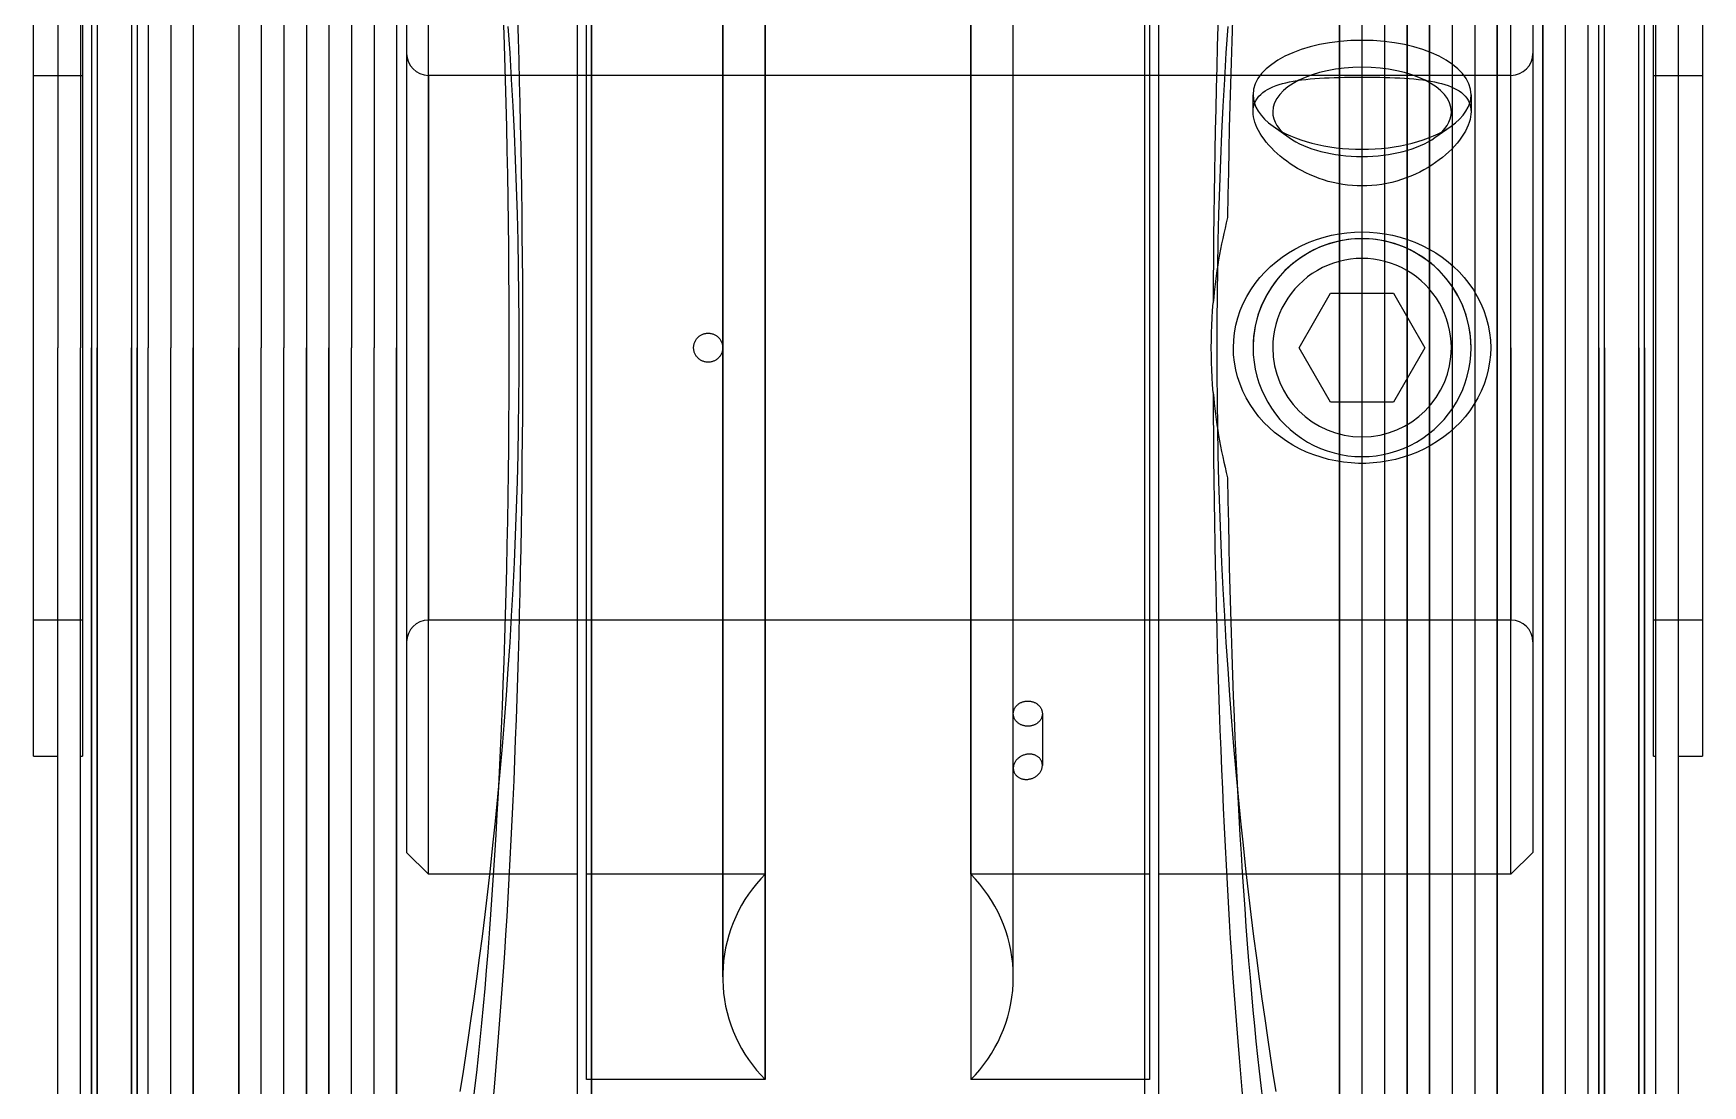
# Model space of a CAD drawing. Header units: millimetres. Extents: x -29 to 3384, y -388 to 1226.
# Drawn here: x 780.37 to 826.32, y -97.02 to -68.04 of the extents above; entities that cross this region are included whole.
import ezdxf

# ---------------------------------------------------------------- set-up
doc = ezdxf.new("R2010")
doc.units = ezdxf.units.MM
doc.layers.add('Kontury', color=7, linetype='Continuous', lineweight=35)
doc.layers.add('MAIN-1', color=7, linetype='Continuous')
doc.layers.add('MAIN-2', color=7, linetype='Continuous')

msp = doc.modelspace()

# ---------------------------------------------------------------- linework, layer by layer
at = {"layer": 'Kontury'}
msp.add_line((806.17686, -69.19394), (806.17686, -69.19394), dxfattribs=at)
at = {"layer": 'MAIN-1'}
for p, q in [((784.77443, -49.69394), (784.77443, -76.69394)), ((786.02493, -49.69394), (786.02493, -76.69394)), ((790.37193, -49.69394), (790.37193, -76.69394)), ((816.32493, -49.69394), (816.32493, -76.69394)), ((820.67193, -49.69394), (820.67193, -76.69394)), ((821.92243, -49.69394), (821.92243, -76.69394)), ((783.53243, -50.93594), (783.53243, -76.69394)), ((787.26693, -50.93594), (787.26693, -76.69394)), ((789.12993, -50.93594), (789.12993, -76.69394)), ((817.56693, -50.93594), (817.56693, -76.69394)), ((819.42993, -50.93594), (819.42993, -76.69394)), ((823.16443, -50.93594), (823.16443, -76.69394)), ((787.88793, -52.39394), (787.88793, -76.69394)), ((788.50893, -52.39394), (788.50893, -76.69394)), ((818.18793, -52.39394), (818.18793, -76.69394)), ((818.80893, -52.39394), (818.80893, -76.69394)), ((783.07216, -53.61478), (783.07216, -76.69394)), ((823.62471, -76.69394), (823.62471, -53.61478)), ((781.96898, -53.89426), (781.96898, -76.69394)), ((824.72789, -76.69394), (824.72789, -53.89426)), ((781.04843, -55.09394), (781.04843, -76.69394)), ((825.64843, -55.09394), (825.64843, -76.69394)), ((780.37343, -87.94394), (780.37343, -65.44394)), ((826.32343, -65.44394), (826.32343, -87.94394)), ((812.8218, -75.87432), (812.83501, -75.66788)), ((812.83501, -75.66788), (812.85121, -75.46101)), ((812.80419, -76.28553), (812.81143, -76.08022)), ((812.81143, -76.08022), (812.8218, -75.87432)), ((781.04843, -98.29394), (781.04843, -76.69394)), ((781.96898, -99.49362), (781.96898, -76.69394)), ((783.07216, -99.7731), (783.07216, -76.69394)), ((783.53243, -102.45194), (783.53243, -76.69394)), ((784.77443, -103.69394), (784.77443, -76.69394)), ((786.02493, -103.69394), (786.02493, -76.69394)), ((787.26693, -102.45194), (787.26693, -76.69394)), ((787.88793, -100.99394), (787.88793, -76.69394)), ((788.50893, -100.99394), (788.50893, -76.69394)), ((789.12993, -102.45194), (789.12993, -76.69394)), ((790.37193, -103.69394), (790.37193, -76.69394)), ((812.79843, -76.69394), (812.79989, -76.49013)), ((812.79989, -76.89776), (812.79843, -76.69394)), ((812.79989, -76.49013), (812.80419, -76.28553)), ((816.32493, -76.69394), (816.32493, -103.69394)), ((817.56693, -76.69394), (817.56693, -102.45194)), ((818.18793, -76.69394), (818.18793, -100.99394)), ((818.80893, -76.69394), (818.80893, -100.99394)), ((819.42993, -76.69394), (819.42993, -102.45194)), ((820.67193, -76.69394), (820.67193, -103.69394)), ((821.92243, -76.69394), (821.92243, -103.69394)), ((823.16443, -76.69394), (823.16443, -102.45194)), ((823.62471, -76.69394), (823.62471, -99.7731)), ((824.72789, -76.69394), (824.72789, -99.49362)), ((825.64843, -76.69394), (825.64843, -98.29394)), ((812.80419, -77.10236), (812.79989, -76.89776)), ((812.81143, -77.30766), (812.80419, -77.10236)), ((812.82162, -77.51358), (812.81143, -77.30766)), ((812.83501, -77.72), (812.82162, -77.51358)), ((812.85095, -77.9269), (812.83501, -77.72)), ((780.37343, -87.94394), (781.04843, -87.94394)), ((825.64843, -87.94394), (826.32343, -87.94394))]:
    msp.add_line(p, q, dxfattribs=at)
for centre, major_axis, ratio, start_param, end_param in [((790.73046, -76.69394), (0, 30.7), 0.1015625, -2.83616003, -0.30543262), ((815.9664, -76.69394), (0, -30.7), 0.1015625, -2.83616003, -1.61096874), ((790.73046, -76.69394), (0, -27), 0.1015625, 1.57079633, 3.13869829), ((815.9664, -76.69394), (0, 27), 0.1015625, 0.00001146, 1.43764185), ((827.29843, -76.69394), (14.5, 0), 1, 2.89179201, 3.05645802), ((790.73046, -76.69394), (0, -27), 0.1015625, 0.00289436, 1.57079633), ((827.29843, -76.69394), (14.5, 0), 1, -3.05645802, -2.89179201), ((815.9664, -76.69394), (0, -30.7), 0.1015625, -1.53062391, -0.30543262), ((815.9664, -76.69394), (0, 27), 0.1015625, 1.70395081, 3.1415812)]:
    msp.add_ellipse(centre, major_axis=major_axis, ratio=ratio, start_param=start_param, end_param=end_param, dxfattribs=at)
at = {"layer": 'MAIN-2'}
for p, q in [((784.77443, -49.69394), (784.77443, -76.69394)), ((786.02493, -49.69394), (786.02493, -76.69394)), ((820.67193, -76.69394), (820.67193, -49.69394)), ((821.92243, -76.69394), (821.92243, -49.69394)), ((784.77443, -50.31494), (784.77443, -76.69394)), ((784.77443, -50.31494), (784.77443, -76.69394)), ((786.02493, -50.31494), (786.02493, -76.69394)), ((786.02493, -50.31494), (786.02493, -76.69394)), ((790.37193, -50.31494), (790.37193, -76.69394)), ((790.37193, -50.31494), (790.37193, -76.69394)), ((795.34843, -76.69394), (795.34843, -50.31494)), ((811.34843, -50.31494), (811.34843, -76.69394)), ((816.32493, -50.31494), (816.32493, -76.69394)), ((816.32493, -76.69394), (816.32493, -50.31494)), ((820.67193, -50.31494), (820.67193, -76.69394)), ((820.67193, -76.69394), (820.67193, -50.31494)), ((821.92243, -50.31494), (821.92243, -76.69394)), ((821.92243, -76.69394), (821.92243, -50.31494)), ((784.15343, -50.93594), (784.15343, -76.69394)), ((786.64593, -50.93594), (786.64593, -76.69394)), ((789.75093, -50.93594), (789.75093, -76.69394)), ((816.94593, -50.93594), (816.94593, -76.69394)), ((820.05093, -50.93594), (820.05093, -76.69394)), ((822.54343, -50.93594), (822.54343, -76.69394)), ((787.88793, -52.39394), (787.88793, -76.69394)), ((788.50893, -52.39394), (788.50893, -76.69394)), ((818.18793, -76.69394), (818.18793, -52.39394)), ((818.80893, -76.69394), (818.80893, -52.39394)), ((787.88793, -53.01494), (787.88793, -76.69394)), ((787.88793, -53.01494), (787.88793, -76.69394)), ((788.50893, -53.01494), (788.50893, -76.69394)), ((788.50893, -53.01494), (788.50893, -76.69394)), ((818.18793, -76.69394), (818.18793, -53.01494)), ((818.18793, -53.01494), (818.18793, -76.69394)), ((818.80893, -76.69394), (818.80893, -53.01494)), ((818.80893, -53.01494), (818.80893, -76.69394)), ((783.07216, -53.61478), (783.07216, -76.69394)), ((823.62471, -76.69394), (823.62471, -53.61478)), ((781.96898, -53.89426), (781.96898, -76.69394)), ((783.23289, -54.21462), (783.23289, -76.69394)), ((783.23289, -54.21462), (783.23289, -76.69394)), ((823.46398, -76.69394), (823.46398, -54.21462)), ((823.46398, -76.69394), (823.46398, -54.21462)), ((824.72789, -76.69394), (824.72789, -53.89426)), ((782.12971, -54.4941), (782.12971, -76.69394)), ((782.12971, -54.4941), (782.12971, -76.69394)), ((795.7392, -54.45997), (795.7392, -98.92792)), ((795.7392, -98.92792), (795.7392, -54.45997)), ((810.95766, -54.45997), (810.95766, -98.92792)), ((810.95766, -54.45997), (810.95766, -98.92792)), ((824.56716, -76.69394), (824.56716, -54.4941)), ((824.56716, -76.69394), (824.56716, -54.4941)), ((781.66943, -55.09394), (781.66943, -76.69394)), ((790.37193, -54.82394), (790.37193, -76.69394)), ((816.32493, -76.69394), (816.32493, -54.82394)), ((825.02743, -55.09394), (825.02743, -76.69394)), ((795.34843, -76.69394), (795.34843, -55.64756)), ((811.34843, -55.64756), (811.34843, -76.69394)), ((795.59843, -96.8508), (795.59843, -56.53709)), ((800.52001, -96.8508), (800.52001, -56.53709)), ((800.52001, -56.53709), (800.52001, -96.8508)), ((806.17686, -56.53709), (806.17686, -96.8508)), ((806.17686, -56.53709), (806.17686, -96.8508)), ((811.09843, -56.53709), (811.09843, -96.8508)), ((799.34843, -59.36552), (799.34843, -94.02237)), ((799.34843, -94.02237), (799.34843, -59.36552)), ((807.34843, -94.02237), (807.34843, -59.36552)), ((807.34843, -94.02237), (807.34843, -59.36552)), ((791.24843, -76.69394), (791.24843, -62.19394)), ((800.52001, -76.69394), (800.52001, -62.19394)), ((800.52001, -62.19394), (800.52001, -76.69394)), ((806.17686, -76.69394), (806.17686, -62.19394)), ((806.17686, -62.19394), (806.17686, -76.69394)), ((821.04843, -76.69394), (821.04843, -62.19394)), ((790.64843, -62.79394), (790.64843, -76.69394)), ((821.64843, -62.79394), (821.64843, -76.69394)), ((781.72343, -65.44394), (781.72343, -87.94394)), ((824.97343, -87.94394), (824.97343, -65.44394)), ((793.49454, -68.5731), (793.44699, -67.84625)), ((813.24987, -67.84625), (813.20233, -68.5731)), ((793.5383, -69.30549), (793.49454, -68.5731)), ((813.20233, -68.5731), (813.15856, -69.30549)), ((780.37343, -69.19394), (781.72343, -69.19394)), ((791.24843, -76.69394), (791.24843, -69.19394)), ((791.24843, -69.19394), (791.24843, -76.69394)), ((821.04843, -69.19394), (791.24843, -69.19394)), ((793.57814, -70.04237), (793.5383, -69.30549)), ((813.15856, -69.30549), (813.11872, -70.04237)), ((814.85175, -69.3974), (814.95066, -69.37568)), ((814.95066, -69.37568), (815.05506, -69.35581)), ((815.05506, -69.35581), (815.16466, -69.3378)), ((815.16466, -69.3378), (815.27914, -69.32164)), ((815.27914, -69.32164), (815.3982, -69.30729)), ((815.3982, -69.30729), (815.52141, -69.29465)), ((815.52141, -69.29465), (815.64834, -69.28364)), ((815.64834, -69.28364), (815.77855, -69.27416)), ((815.77855, -69.27416), (815.91163, -69.26609)), ((815.91163, -69.26609), (816.04713, -69.25934)), ((816.04713, -69.25934), (816.18451, -69.2538)), ((816.18451, -69.2538), (816.32322, -69.24936)), ((816.32322, -69.24936), (816.46272, -69.24595)), ((816.46272, -69.24595), (816.6024, -69.24347)), ((816.6024, -69.24347), (816.74167, -69.24187)), ((816.74167, -69.24187), (816.8799, -69.2411)), ((816.8799, -69.2411), (817.01697, -69.2411)), ((817.01697, -69.2411), (817.1552, -69.24187)), ((817.1552, -69.24187), (817.29446, -69.24347)), ((817.29446, -69.24347), (817.43415, -69.24595)), ((817.43415, -69.24595), (817.57364, -69.24936)), ((817.57364, -69.24936), (817.71235, -69.2538)), ((817.71235, -69.2538), (817.84973, -69.25934)), ((817.84973, -69.25934), (817.98524, -69.26609)), ((817.98524, -69.26609), (818.11832, -69.27416)), ((818.11832, -69.27416), (818.24853, -69.28364)), ((818.24853, -69.28364), (818.37545, -69.29465)), ((818.37545, -69.29465), (818.49866, -69.30729)), ((818.49866, -69.30729), (818.61772, -69.32164)), ((818.61772, -69.32164), (818.73221, -69.3378)), ((818.73221, -69.3378), (818.8418, -69.35581)), ((818.8418, -69.35581), (818.9462, -69.37568)), ((818.9462, -69.37568), (819.04512, -69.3974)), ((821.04843, -76.69394), (821.04843, -69.19394)), ((821.04843, -76.69394), (821.04843, -69.19394)), ((824.97343, -69.19394), (826.32343, -69.19394)), ((813.94843, -70.19875), (813.94843, -69.73002)), ((814.03011, -69.87914), (814.06658, -69.82228)), ((814.06658, -69.82228), (814.10967, -69.76826)), ((814.10967, -69.76826), (814.15924, -69.71725)), ((814.15924, -69.71725), (814.21515, -69.66936)), ((814.21515, -69.66936), (814.27719, -69.62463)), ((814.27719, -69.62463), (814.34501, -69.58304)), ((814.34501, -69.58304), (814.41829, -69.54458)), ((814.41829, -69.54458), (814.49667, -69.50926)), ((814.49667, -69.50926), (814.57973, -69.477)), ((814.57973, -69.477), (814.66694, -69.44768)), ((814.66694, -69.44768), (814.75776, -69.4212)), ((814.75776, -69.4212), (814.85175, -69.3974)), ((819.04512, -69.3974), (819.13911, -69.4212)), ((819.13911, -69.4212), (819.22992, -69.44768)), ((819.22992, -69.44768), (819.31713, -69.477)), ((819.31713, -69.477), (819.4002, -69.50926)), ((819.4002, -69.50926), (819.47858, -69.54458)), ((819.47858, -69.54458), (819.55185, -69.58304)), ((819.55185, -69.58304), (819.61968, -69.62463)), ((819.61968, -69.62463), (819.68171, -69.66936)), ((819.68171, -69.66936), (819.73763, -69.71725)), ((819.73763, -69.71725), (819.78719, -69.76826)), ((819.78719, -69.76826), (819.83028, -69.82228)), ((819.83028, -69.82228), (819.86676, -69.87914)), ((819.94843, -69.73002), (819.94843, -70.19875)), ((793.61396, -70.78264), (793.57814, -70.04237)), ((813.11872, -70.04237), (813.08291, -70.78264)), ((813.94843, -70.19875), (813.95161, -70.13111)), ((813.95135, -70.26556), (813.94843, -70.19875)), ((813.96017, -70.33505), (813.95135, -70.26556)), ((813.95161, -70.13111), (813.96125, -70.065)), ((813.96125, -70.065), (813.97746, -70.00075)), ((813.97746, -70.00075), (814.00038, -69.93869)), ((814.00038, -69.93869), (814.03011, -69.87914)), ((819.86676, -69.87914), (819.89649, -69.93869)), ((819.89649, -69.93869), (819.91941, -70.00075)), ((819.91941, -70.00075), (819.93562, -70.065)), ((819.93562, -70.065), (819.94525, -70.13111)), ((819.94534, -70.26756), (819.936, -70.33921)), ((819.94525, -70.13111), (819.94843, -70.19875)), ((819.94843, -70.19875), (819.94534, -70.26756)), ((813.975, -70.40697), (813.96017, -70.33505)), ((813.99597, -70.48106), (813.975, -70.40697)), ((814.02317, -70.55706), (813.99597, -70.48106)), ((814.05657, -70.63467), (814.02317, -70.55706)), ((814.09606, -70.71351), (814.05657, -70.63467)), ((814.14152, -70.79324), (814.09606, -70.71351)), ((814.49894, -70.59604), (814.94087, -70.90853)), ((818.95599, -70.90853), (819.39792, -70.59604)), ((819.79193, -70.72986), (819.74379, -70.81209)), ((819.83377, -70.6485), (819.79193, -70.72986)), ((819.86917, -70.56839), (819.83377, -70.6485)), ((819.89802, -70.48991), (819.86917, -70.56839)), ((819.92026, -70.41342), (819.89802, -70.48991)), ((819.936, -70.33921), (819.92026, -70.41342)), ((793.64564, -71.52522), (793.61396, -70.78264)), ((813.08291, -70.78264), (813.05123, -71.52522)), ((814.19284, -70.87351), (814.14152, -70.79324)), ((814.24987, -70.95398), (814.19284, -70.87351)), ((814.31234, -71.03429), (814.24987, -70.95398)), ((814.37994, -71.11403), (814.31234, -71.03429)), ((814.45239, -71.19281), (814.37994, -71.11403)), ((814.52936, -71.27025), (814.45239, -71.19281)), ((819.49189, -71.14196), (819.41556, -71.2226)), ((819.5632, -71.06017), (819.49189, -71.14196)), ((819.62917, -70.97764), (819.5632, -71.06017)), ((819.68947, -70.89481), (819.62917, -70.97764)), ((819.74379, -70.81209), (819.68947, -70.89481)), ((793.6731, -72.26903), (793.64564, -71.52522)), ((813.05123, -71.52522), (813.02377, -72.26903)), ((814.61043, -71.34595), (814.52936, -71.27025)), ((814.69512, -71.41955), (814.61043, -71.34595)), ((814.78296, -71.4907), (814.69512, -71.41955)), ((814.87386, -71.55932), (814.78296, -71.4907)), ((814.96965, -71.62665), (814.87386, -71.55932)), ((815.07041, -71.69252), (814.96965, -71.62665)), ((818.87151, -71.66367), (818.76496, -71.73038)), ((818.97293, -71.59512), (818.87151, -71.66367)), ((819.06895, -71.52524), (818.97293, -71.59512)), ((819.16077, -71.45336), (819.06895, -71.52524)), ((819.24949, -71.3787), (819.16077, -71.45336)), ((819.33459, -71.30165), (819.24949, -71.3787)), ((819.41556, -71.2226), (819.33459, -71.30165)), ((815.17589, -71.75643), (815.07041, -71.69252)), ((815.28583, -71.81792), (815.17589, -71.75643)), ((815.39994, -71.87653), (815.28583, -71.81792)), ((815.51784, -71.93187), (815.39994, -71.87653)), ((815.63916, -71.98357), (815.51784, -71.93187)), ((815.76352, -72.03124), (815.63916, -71.98357)), ((815.89054, -72.07454), (815.76352, -72.03124)), ((816.01986, -72.11322), (815.89054, -72.07454)), ((816.15101, -72.14707), (816.01986, -72.11322)), ((817.76911, -72.14146), (817.63293, -72.17198)), ((817.90379, -72.10564), (817.76911, -72.14146)), ((818.03644, -72.06476), (817.90379, -72.10564)), ((818.16654, -72.01903), (818.03644, -72.06476)), ((818.29372, -71.96876), (818.16654, -72.01903)), ((818.41756, -71.91435), (818.29372, -71.96876)), ((818.53766, -71.8562), (818.41756, -71.91435)), ((818.65358, -71.79472), (818.53766, -71.8562)), ((818.76496, -71.73038), (818.65358, -71.79472)), ((793.6963, -73.01295), (793.6731, -72.26903)), ((813.02377, -72.26903), (813.00057, -73.01295)), ((816.28349, -72.17589), (816.15101, -72.14707)), ((816.41683, -72.19948), (816.28349, -72.17589)), ((816.55053, -72.21774), (816.41683, -72.19948)), ((816.68406, -72.2307), (816.55053, -72.21774)), ((816.81687, -72.23844), (816.68406, -72.2307)), ((816.94843, -72.241), (816.81687, -72.23844)), ((817.08388, -72.23828), (816.94843, -72.241)), ((817.22064, -72.23009), (817.08388, -72.23828)), ((817.35813, -72.21634), (817.22064, -72.23009)), ((817.49575, -72.19698), (817.35813, -72.21634)), ((817.63293, -72.17198), (817.49575, -72.19698)), ((793.71522, -73.75583), (793.6963, -73.01295)), ((813.00057, -73.01295), (812.98164, -73.75583)), ((816.53349, -73.52937), (816.74267, -73.51267)), ((816.74267, -73.51267), (816.94843, -73.50721)), ((816.94843, -73.50721), (817.1542, -73.51267)), ((817.1542, -73.51267), (817.36337, -73.52937)), ((793.72986, -74.49654), (793.71522, -73.75583)), ((812.98164, -73.75583), (812.96701, -74.49654)), ((814.91958, -74.0854), (815.10252, -73.97726)), ((815.10252, -73.97726), (815.29343, -73.87907)), ((815.29343, -73.87907), (815.49105, -73.79153)), ((815.49105, -73.79153), (815.69408, -73.71528)), ((815.69408, -73.71528), (815.90129, -73.6508)), ((815.90129, -73.6508), (816.11125, -73.59825)), ((816.11125, -73.59825), (816.32249, -73.55777)), ((816.32249, -73.55777), (816.53349, -73.52937)), ((817.36337, -73.52937), (817.57437, -73.55777)), ((817.57437, -73.55777), (817.78561, -73.59825)), ((817.78561, -73.59825), (817.99558, -73.6508)), ((817.99558, -73.6508), (818.20278, -73.71528)), ((818.20278, -73.71528), (818.40581, -73.79153)), ((818.40581, -73.79153), (818.60343, -73.87907)), ((818.60343, -73.87907), (818.79435, -73.97726)), ((818.79435, -73.97726), (818.97729, -74.0854)), ((814.42757, -74.46021), (814.58186, -74.3274)), ((814.58186, -74.3274), (814.7457, -74.20251)), ((814.7457, -74.20251), (814.91958, -74.0854)), ((818.97729, -74.0854), (819.15117, -74.20251)), ((819.15117, -74.20251), (819.31501, -74.3274)), ((819.31501, -74.3274), (819.4693, -74.46021)), ((793.74022, -75.23391), (793.72986, -74.49654)), ((812.96701, -74.49654), (812.95664, -75.23391)), ((814.00633, -74.92504), (814.13824, -74.75953)), ((814.13824, -74.75953), (814.27924, -74.60436)), ((814.27924, -74.60436), (814.42757, -74.46021)), ((819.4693, -74.46021), (819.61762, -74.60436)), ((819.61762, -74.60436), (819.75863, -74.75953)), ((819.75863, -74.75953), (819.89054, -74.92504)), ((793.74639, -75.96677), (793.74022, -75.23391)), ((812.95664, -75.23391), (812.95047, -75.96677)), ((813.6789, -75.47373), (813.77546, -75.28325)), ((813.77546, -75.28325), (813.885, -75.09998)), ((813.885, -75.09998), (814.00633, -74.92504)), ((815.21638, -76.69394), (816.08241, -75.19394)), ((816.08241, -75.19394), (816.08241, -75.19394)), ((816.08241, -75.19394), (817.81446, -75.19394)), ((817.81446, -75.19394), (817.81446, -75.19394)), ((817.81446, -75.19394), (818.68048, -76.69394)), ((819.89054, -74.92504), (820.01187, -75.09998)), ((820.01187, -75.09998), (820.12141, -75.28325)), ((820.12141, -75.28325), (820.21796, -75.47373)), ((813.52801, -75.87167), (813.59622, -75.67033)), ((813.59622, -75.67033), (813.6789, -75.47373)), ((820.21796, -75.47373), (820.30064, -75.67033)), ((820.30064, -75.67033), (820.36886, -75.87167)), ((793.74843, -76.69394), (793.74639, -75.96677)), ((812.95047, -75.96677), (812.94843, -76.69394)), ((813.43709, -76.28263), (813.47484, -76.07627)), ((813.47484, -76.07627), (813.52801, -75.87167)), ((820.36886, -75.87167), (820.42203, -76.07627)), ((820.42203, -76.07627), (820.45977, -76.28263)), ((781.66943, -98.29394), (781.66943, -76.69394)), ((781.96898, -76.69394), (781.96898, -99.49362)), ((782.12971, -98.89378), (782.12971, -76.69394)), ((782.12971, -76.69394), (782.12971, -98.89378)), ((783.07216, -76.69394), (783.07216, -99.7731)), ((783.23289, -76.69394), (783.23289, -99.17326)), ((783.23289, -99.17326), (783.23289, -76.69394)), ((784.15343, -102.45194), (784.15343, -76.69394)), ((784.77443, -76.69394), (784.77443, -103.69394)), ((784.77443, -103.07294), (784.77443, -76.69394)), ((784.77443, -76.69394), (784.77443, -103.07294)), ((786.02493, -76.69394), (786.02493, -103.69394)), ((786.02493, -103.07294), (786.02493, -76.69394)), ((786.02493, -76.69394), (786.02493, -103.07294)), ((786.64593, -102.45194), (786.64593, -76.69394)), ((787.88793, -76.69394), (787.88793, -100.99394)), ((787.88793, -76.69394), (787.88793, -100.37294)), ((787.88793, -100.37294), (787.88793, -76.69394)), ((788.50893, -76.69394), (788.50893, -100.99394)), ((788.50893, -76.69394), (788.50893, -100.37294)), ((788.50893, -100.37294), (788.50893, -76.69394)), ((789.75093, -102.45194), (789.75093, -76.69394)), ((790.37193, -76.69394), (790.37193, -98.56394)), ((790.37193, -103.07294), (790.37193, -76.69394)), ((790.37193, -76.69394), (790.37193, -103.07294)), ((790.64843, -76.69394), (790.64843, -90.59394)), ((791.24843, -84.19394), (791.24843, -76.69394)), ((791.24843, -76.69394), (791.24843, -84.19394)), ((791.24843, -91.19394), (791.24843, -76.69394)), ((793.74639, -77.42112), (793.74843, -76.69394)), ((795.34843, -97.74032), (795.34843, -76.69394)), ((795.34843, -103.07294), (795.34843, -76.69394)), ((798.54843, -76.69394), (798.54893, -76.67449)), ((798.54894, -76.71371), (798.54843, -76.69394)), ((798.54893, -76.67449), (798.55042, -76.65481)), ((798.55048, -76.73371), (798.54894, -76.71371)), ((798.55042, -76.65481), (798.5529, -76.635)), ((798.55304, -76.75384), (798.55048, -76.73371)), ((798.5529, -76.635), (798.55638, -76.61516)), ((798.55638, -76.61516), (798.56086, -76.59538)), ((798.56086, -76.59538), (798.56635, -76.57576)), ((798.56635, -76.57576), (798.57284, -76.5564)), ((798.57284, -76.5564), (798.58034, -76.53739)), ((798.58034, -76.53739), (798.58883, -76.51883)), ((798.58883, -76.51883), (798.59825, -76.50077)), ((798.59825, -76.50077), (798.60852, -76.48328)), ((798.60852, -76.48328), (798.61957, -76.46643)), ((798.61957, -76.46643), (798.63132, -76.45028)), ((798.63132, -76.45028), (798.64371, -76.43489)), ((798.64371, -76.43489), (798.65666, -76.42033)), ((798.65666, -76.42033), (798.67013, -76.40663)), ((798.67013, -76.40663), (798.6844, -76.39351)), ((798.6844, -76.39351), (798.69948, -76.38096)), ((798.69948, -76.38096), (798.71531, -76.36903)), ((798.71531, -76.36903), (798.73182, -76.35779)), ((798.73182, -76.35779), (798.74896, -76.34732)), ((798.74896, -76.34732), (798.76666, -76.33768)), ((798.76666, -76.33768), (798.78486, -76.32893)), ((798.78486, -76.32893), (798.80349, -76.32113)), ((798.80349, -76.32113), (798.82248, -76.31433)), ((798.82248, -76.31433), (798.84175, -76.30851)), ((798.84175, -76.30851), (798.86119, -76.30368)), ((798.86119, -76.30368), (798.88071, -76.29982)), ((798.88071, -76.29982), (798.90023, -76.29694)), ((798.90023, -76.29694), (798.91966, -76.29502)), ((798.91966, -76.29502), (798.9389, -76.29406)), ((798.9389, -76.29406), (798.95794, -76.29406)), ((798.95794, -76.29406), (798.97718, -76.29502)), ((798.97718, -76.29502), (798.9966, -76.29693)), ((798.9966, -76.29693), (799.01613, -76.29982)), ((799.01613, -76.29982), (799.03565, -76.30367)), ((799.03565, -76.30367), (799.05509, -76.30851)), ((799.05509, -76.30851), (799.07436, -76.31432)), ((799.07436, -76.31432), (799.09335, -76.32112)), ((799.09335, -76.32112), (799.11199, -76.32892)), ((799.11199, -76.32892), (799.13018, -76.33767)), ((799.13018, -76.33767), (799.14793, -76.34724)), ((799.14793, -76.34724), (799.16503, -76.35778)), ((799.16503, -76.35778), (799.18154, -76.36902)), ((799.18154, -76.36902), (799.19737, -76.38095)), ((799.19737, -76.38095), (799.21245, -76.3935)), ((799.21245, -76.3935), (799.22672, -76.40663)), ((799.22672, -76.40663), (799.2402, -76.42033)), ((799.2402, -76.42033), (799.25315, -76.43488)), ((799.25315, -76.43488), (799.26554, -76.45027)), ((799.26554, -76.45027), (799.27729, -76.46642)), ((799.27729, -76.46642), (799.28834, -76.48327)), ((799.28834, -76.48327), (799.29861, -76.50076)), ((799.29861, -76.50076), (799.30803, -76.51882)), ((799.30803, -76.51882), (799.31652, -76.53739)), ((799.31652, -76.53739), (799.32403, -76.5564)), ((799.32403, -76.5564), (799.33052, -76.57576)), ((799.33052, -76.57576), (799.33601, -76.59538)), ((799.33601, -76.59538), (799.34049, -76.61516)), ((799.34049, -76.61516), (799.34397, -76.635)), ((799.34639, -76.73371), (799.34382, -76.75384)), ((799.34397, -76.635), (799.34645, -76.65481)), ((799.34792, -76.71371), (799.34639, -76.73371)), ((799.34645, -76.65481), (799.34794, -76.67449)), ((799.34843, -76.69394), (799.34792, -76.71371)), ((799.34794, -76.67449), (799.34843, -76.69394)), ((800.52001, -91.19394), (800.52001, -76.69394)), ((800.52001, -76.69394), (800.52001, -91.19394)), ((806.17686, -76.69394), (806.17686, -91.19394)), ((806.17686, -91.19394), (806.17686, -76.69394)), ((811.34843, -76.69394), (811.34843, -103.07294)), ((811.34843, -76.69394), (811.34843, -97.74032)), ((812.94843, -76.69394), (812.95047, -77.42112)), ((813.40718, -76.69394), (813.41462, -76.48907)), ((813.41433, -76.89477), (813.40718, -76.69394)), ((813.41462, -76.48907), (813.43709, -76.28263)), ((815.21638, -76.69394), (815.21638, -76.69394)), ((816.08241, -78.19394), (815.21638, -76.69394)), ((816.32493, -98.56394), (816.32493, -76.69394)), ((816.32493, -76.69394), (816.32493, -103.07294)), ((816.32493, -103.07294), (816.32493, -76.69394)), ((816.94593, -76.69394), (816.94593, -102.45194)), ((818.68048, -76.69394), (817.81446, -78.19394)), ((818.18793, -100.37294), (818.18793, -76.69394)), ((818.18793, -76.69394), (818.18793, -100.37294)), ((818.18793, -100.99394), (818.18793, -76.69394)), ((818.68048, -76.69394), (818.68048, -76.69394)), ((818.80893, -76.69394), (818.80893, -100.37294)), ((818.80893, -100.37294), (818.80893, -76.69394)), ((818.80893, -100.99394), (818.80893, -76.69394)), ((820.05093, -76.69394), (820.05093, -102.45194)), ((820.45977, -76.28263), (820.48225, -76.48907)), ((820.48225, -76.48907), (820.48968, -76.69394)), ((820.48968, -76.69394), (820.48253, -76.89477)), ((820.67193, -103.69394), (820.67193, -76.69394)), ((820.67193, -76.69394), (820.67193, -103.07294)), ((820.67193, -103.07294), (820.67193, -76.69394)), ((821.04843, -76.69394), (821.04843, -84.19394)), ((821.04843, -84.19394), (821.04843, -76.69394)), ((821.04843, -91.19394), (821.04843, -76.69394)), ((821.64843, -76.69394), (821.64843, -90.59394)), ((821.92243, -103.69394), (821.92243, -76.69394)), ((821.92243, -76.69394), (821.92243, -103.07294)), ((821.92243, -103.07294), (821.92243, -76.69394)), ((822.54343, -76.69394), (822.54343, -102.45194)), ((823.46398, -99.17326), (823.46398, -76.69394)), ((823.46398, -76.69394), (823.46398, -99.17326)), ((823.62471, -99.7731), (823.62471, -76.69394)), ((824.56716, -76.69394), (824.56716, -98.89378)), ((824.56716, -98.89378), (824.56716, -76.69394)), ((824.72789, -99.49362), (824.72789, -76.69394)), ((825.02743, -76.69394), (825.02743, -98.29394)), ((798.55664, -76.774), (798.55304, -76.75384)), ((798.56127, -76.79409), (798.55664, -76.774)), ((798.56693, -76.81401), (798.56127, -76.79409)), ((798.57364, -76.83365), (798.56693, -76.81401)), ((798.58138, -76.85291), (798.57364, -76.83365)), ((798.59015, -76.87172), (798.58138, -76.85291)), ((798.59985, -76.88998), (798.59015, -76.87172)), ((798.61043, -76.90765), (798.59985, -76.88998)), ((798.62179, -76.92464), (798.61043, -76.90765)), ((798.63387, -76.9409), (798.62179, -76.92464)), ((798.64659, -76.95636), (798.63387, -76.9409)), ((798.65987, -76.97094), (798.64659, -76.95636)), ((798.67373, -76.98469), (798.65987, -76.97094)), ((798.68846, -76.99787), (798.67373, -76.98469)), ((798.704, -77.01046), (798.68846, -76.99787)), ((798.7203, -77.02238), (798.704, -77.01046)), ((798.73729, -77.03356), (798.7203, -77.02238)), ((798.7549, -77.04393), (798.73729, -77.03356)), ((798.77306, -77.05342), (798.7549, -77.04393)), ((798.79172, -77.06197), (798.77306, -77.05342)), ((798.81081, -77.06951), (798.79172, -77.06197)), ((798.83022, -77.07602), (798.81081, -77.06951)), ((798.84988, -77.08152), (798.83022, -77.07602)), ((798.86968, -77.08601), (798.84988, -77.08152)), ((798.88953, -77.08949), (798.86968, -77.08601)), ((798.90934, -77.09197), (798.88953, -77.08949)), ((798.929, -77.09345), (798.90934, -77.09197)), ((798.94842, -77.09394), (798.929, -77.09345)), ((798.96784, -77.09345), (798.94842, -77.09394)), ((798.9875, -77.09197), (798.96784, -77.09345)), ((799.0073, -77.08949), (798.9875, -77.09197)), ((799.02715, -77.08601), (799.0073, -77.08949)), ((799.04696, -77.08153), (799.02715, -77.08601)), ((799.06662, -77.07603), (799.04696, -77.08153)), ((799.08604, -77.06951), (799.06662, -77.07603)), ((799.10512, -77.06198), (799.08604, -77.06951)), ((799.12378, -77.05343), (799.10512, -77.06198)), ((799.14195, -77.04394), (799.12378, -77.05343)), ((799.15956, -77.03357), (799.14195, -77.04394)), ((799.17655, -77.02239), (799.15956, -77.03357)), ((799.19285, -77.01047), (799.17655, -77.02239)), ((799.2084, -76.99788), (799.19285, -77.01047)), ((799.22312, -76.9847), (799.2084, -76.99788)), ((799.23699, -76.97095), (799.22312, -76.9847)), ((799.25027, -76.95636), (799.23699, -76.97095)), ((799.26299, -76.94091), (799.25027, -76.95636)), ((799.27507, -76.92465), (799.26299, -76.94091)), ((799.28644, -76.90765), (799.27507, -76.92465)), ((799.29701, -76.88999), (799.28644, -76.90765)), ((799.30672, -76.87172), (799.29701, -76.88999)), ((799.31548, -76.85292), (799.30672, -76.87172)), ((799.32323, -76.83365), (799.31548, -76.85292)), ((799.32994, -76.81401), (799.32323, -76.83365)), ((799.3356, -76.79409), (799.32994, -76.81401)), ((799.34023, -76.774), (799.3356, -76.79409)), ((799.34382, -76.75384), (799.34023, -76.774)), ((813.43592, -77.09715), (813.41433, -76.89477)), ((813.47219, -77.29951), (813.43592, -77.09715)), ((820.46094, -77.09715), (820.42468, -77.29951)), ((820.48253, -76.89477), (820.46094, -77.09715)), ((793.74022, -78.15398), (793.74639, -77.42112)), ((812.95047, -77.42112), (812.95664, -78.15398)), ((813.52329, -77.50027), (813.47219, -77.29951)), ((813.58889, -77.69801), (813.52329, -77.50027)), ((820.37358, -77.50027), (820.30798, -77.69801)), ((820.42468, -77.29951), (820.37358, -77.50027)), ((813.66845, -77.89133), (813.58889, -77.69801)), ((813.76141, -78.07889), (813.66845, -77.89133)), ((813.867, -78.25967), (813.76141, -78.07889)), ((820.13545, -78.07889), (820.02986, -78.25967)), ((820.22842, -77.89133), (820.13545, -78.07889)), ((820.30798, -77.69801), (820.22842, -77.89133)), ((793.72986, -78.89135), (793.74022, -78.15398)), ((812.95664, -78.15398), (812.96701, -78.89135)), ((813.98411, -78.43263), (813.867, -78.25967)), ((814.11161, -78.5967), (813.98411, -78.43263)), ((816.08241, -78.19394), (816.08241, -78.19394)), ((817.81446, -78.19394), (816.08241, -78.19394)), ((817.81446, -78.19394), (817.81446, -78.19394)), ((819.91275, -78.43263), (819.78526, -78.5967)), ((820.02986, -78.25967), (819.91275, -78.43263)), ((793.71522, -79.63205), (793.72986, -78.89135)), ((812.96701, -78.89135), (812.98164, -79.63205)), ((814.24815, -78.75097), (814.11161, -78.5967)), ((814.3921, -78.89479), (814.24815, -78.75097)), ((814.54182, -79.02754), (814.3921, -78.89479)), ((814.69968, -79.15182), (814.54182, -79.02754)), ((819.35505, -79.02754), (819.19719, -79.15182)), ((819.50476, -78.89479), (819.35505, -79.02754)), ((819.64872, -78.75097), (819.50476, -78.89479)), ((819.78526, -78.5967), (819.64872, -78.75097)), ((814.86745, -79.26892), (814.69968, -79.15182)), ((815.04421, -79.37774), (814.86745, -79.26892)), ((815.22899, -79.47724), (815.04421, -79.37774)), ((815.42062, -79.56672), (815.22899, -79.47724)), ((818.66788, -79.47724), (818.47625, -79.56672)), ((818.85266, -79.37774), (818.66788, -79.47724)), ((819.02941, -79.26892), (818.85266, -79.37774)), ((819.19719, -79.15182), (819.02941, -79.26892)), ((793.6963, -80.37494), (793.71522, -79.63205)), ((812.98164, -79.63205), (813.00057, -80.37494)), ((815.61789, -79.64556), (815.42062, -79.56672)), ((815.81962, -79.71322), (815.61789, -79.64556)), ((816.02456, -79.76945), (815.81962, -79.71322)), ((816.23131, -79.81414), (816.02456, -79.76945)), ((816.43846, -79.84718), (816.23131, -79.81414)), ((816.64456, -79.86878), (816.43846, -79.84718)), ((816.8481, -79.87937), (816.64456, -79.86878)), ((817.04877, -79.87937), (816.8481, -79.87937)), ((817.2523, -79.86878), (817.04877, -79.87937)), ((817.4584, -79.84718), (817.2523, -79.86878)), ((817.66556, -79.81414), (817.4584, -79.84718)), ((817.87231, -79.76945), (817.66556, -79.81414)), ((818.07725, -79.71322), (817.87231, -79.76945)), ((818.27897, -79.64556), (818.07725, -79.71322)), ((818.47625, -79.56672), (818.27897, -79.64556)), ((793.6731, -81.11886), (793.6963, -80.37494)), ((813.00057, -80.37494), (813.02377, -81.11886)), ((793.64564, -81.86266), (793.6731, -81.11886)), ((813.02377, -81.11886), (813.05123, -81.86266)), ((793.61396, -82.60524), (793.64564, -81.86266)), ((813.05123, -81.86266), (813.08291, -82.60524)), ((793.57814, -83.34552), (793.61396, -82.60524)), ((813.08291, -82.60524), (813.11872, -83.34552)), ((793.5383, -84.0824), (793.57814, -83.34552)), ((813.11872, -83.34552), (813.15856, -84.0824)), ((793.49454, -84.81479), (793.5383, -84.0824)), ((813.15856, -84.0824), (813.20233, -84.81479)), ((781.72343, -84.19394), (780.37343, -84.19394)), ((821.04843, -84.19394), (791.24843, -84.19394)), ((826.32343, -84.19394), (824.97343, -84.19394)), ((793.44699, -85.54163), (793.49454, -84.81479)), ((813.20233, -84.81479), (813.24987, -85.54163)), ((793.39585, -86.26191), (793.44699, -85.54163)), ((813.24987, -85.54163), (813.30102, -86.26191)), ((793.34129, -86.9746), (793.39585, -86.26191)), ((813.30102, -86.26191), (813.35558, -86.9746)), ((807.34843, -86.77237), (807.34885, -86.7569)), ((807.34843, -88.27248), (807.34843, -86.77237)), ((807.34886, -86.78806), (807.34843, -86.77237)), ((807.34885, -86.7569), (807.3501, -86.74125)), ((807.35015, -86.80392), (807.34886, -86.78806)), ((807.3501, -86.74125), (807.3522, -86.72548)), ((807.35231, -86.81989), (807.35015, -86.80392)), ((807.3522, -86.72548), (807.35514, -86.70966)), ((807.35534, -86.83589), (807.35231, -86.81989)), ((807.35514, -86.70966), (807.35892, -86.69385)), ((807.35924, -86.85186), (807.35534, -86.83589)), ((807.35892, -86.69385), (807.36356, -86.67811)), ((807.36356, -86.67811), (807.36904, -86.66251)), ((807.36904, -86.66251), (807.37539, -86.64711)), ((807.37539, -86.64711), (807.38259, -86.63199)), ((807.38259, -86.63199), (807.39063, -86.61719)), ((807.39063, -86.61719), (807.39944, -86.60276)), ((807.39944, -86.60276), (807.40898, -86.58874)), ((807.40898, -86.58874), (807.41918, -86.57518)), ((807.41918, -86.57518), (807.43, -86.56213)), ((807.43, -86.56213), (807.44138, -86.54962)), ((807.44138, -86.54962), (807.45326, -86.53771)), ((807.45326, -86.53771), (807.46559, -86.52643)), ((807.46559, -86.52643), (807.47851, -86.51566)), ((807.47851, -86.51566), (807.49216, -86.50529)), ((807.49216, -86.50529), (807.5065, -86.49534)), ((807.5065, -86.49534), (807.52148, -86.48589)), ((807.52148, -86.48589), (807.53703, -86.47696)), ((807.53703, -86.47696), (807.55313, -86.46862)), ((807.55313, -86.46862), (807.5697, -86.46091)), ((807.5697, -86.46091), (807.58671, -86.45388)), ((807.58671, -86.45388), (807.6041, -86.44758)), ((807.6041, -86.44758), (807.6218, -86.44202)), ((807.6218, -86.44202), (807.63976, -86.43722)), ((807.63976, -86.43722), (807.65788, -86.43316)), ((807.65788, -86.43316), (807.6761, -86.42985)), ((807.6761, -86.42985), (807.69434, -86.42727)), ((807.69434, -86.42727), (807.71252, -86.42544)), ((807.71252, -86.42544), (807.73058, -86.42434)), ((807.73058, -86.42434), (807.74843, -86.42398)), ((807.74843, -86.42398), (807.76629, -86.42434)), ((807.76629, -86.42434), (807.78434, -86.42544)), ((807.78434, -86.42544), (807.80253, -86.42727)), ((807.80253, -86.42727), (807.82077, -86.42985)), ((807.82077, -86.42985), (807.83899, -86.43316)), ((807.83899, -86.43316), (807.85711, -86.43722)), ((807.85711, -86.43722), (807.87506, -86.44202)), ((807.87506, -86.44202), (807.89277, -86.44758)), ((807.89277, -86.44758), (807.91016, -86.45388)), ((807.91016, -86.45388), (807.92717, -86.46091)), ((807.92717, -86.46091), (807.94374, -86.46862)), ((807.94374, -86.46862), (807.95983, -86.47696)), ((807.95983, -86.47696), (807.97539, -86.48589)), ((807.97539, -86.48589), (807.99036, -86.49534)), ((807.99036, -86.49534), (808.0047, -86.50529)), ((808.0047, -86.50529), (808.01836, -86.51566)), ((808.01836, -86.51566), (808.03128, -86.52643)), ((808.03128, -86.52643), (808.0436, -86.53771)), ((808.0436, -86.53771), (808.05549, -86.54962)), ((808.05549, -86.54962), (808.06686, -86.56213)), ((808.06686, -86.56213), (808.07768, -86.57518)), ((808.07768, -86.57518), (808.08789, -86.58874)), ((808.08789, -86.58874), (808.09743, -86.60276)), ((808.09743, -86.60276), (808.10624, -86.61719)), ((808.10624, -86.61719), (808.11428, -86.63199)), ((808.11428, -86.63199), (808.12148, -86.64711)), ((808.12148, -86.64711), (808.12782, -86.66251)), ((808.12782, -86.66251), (808.13331, -86.67811)), ((808.13331, -86.67811), (808.13794, -86.69385)), ((808.14153, -86.83589), (808.13763, -86.85186)), ((808.13794, -86.69385), (808.14173, -86.70966)), ((808.14455, -86.81989), (808.14153, -86.83589)), ((808.14173, -86.70966), (808.14467, -86.72548)), ((808.14671, -86.80392), (808.14455, -86.81989)), ((808.14467, -86.72548), (808.14676, -86.74125)), ((808.148, -86.78806), (808.14671, -86.80392)), ((808.14676, -86.74125), (808.14802, -86.7569)), ((808.14843, -86.77237), (808.148, -86.78806)), ((808.14802, -86.7569), (808.14843, -86.77237)), ((808.14843, -86.77237), (808.14843, -88.19623)), ((793.28349, -87.67885), (793.34129, -86.9746)), ((807.36401, -86.86773), (807.35924, -86.85186)), ((807.36967, -86.88344), (807.36401, -86.86773)), ((807.3762, -86.89892), (807.36967, -86.88344)), ((807.38362, -86.91409), (807.3762, -86.89892)), ((807.39189, -86.92892), (807.38362, -86.91409)), ((807.40096, -86.94334), (807.39189, -86.92892)), ((807.41076, -86.95733), (807.40096, -86.94334)), ((807.42124, -86.97082), (807.41076, -86.95733)), ((807.43234, -86.98378), (807.42124, -86.97082)), ((807.444, -86.99617), (807.43234, -86.98378)), ((807.45617, -87.00794), (807.444, -86.99617)), ((807.4688, -87.01905), (807.45617, -87.00794)), ((807.48211, -87.0297), (807.4688, -87.01905)), ((807.49616, -87.03993), (807.48211, -87.0297)), ((807.51091, -87.0497), (807.49616, -87.03993)), ((807.52629, -87.05897), (807.51091, -87.0497)), ((807.54226, -87.06767), (807.52629, -87.05897)), ((807.55876, -87.07576), (807.54226, -87.06767)), ((807.57575, -87.0832), (807.55876, -87.07576)), ((807.59315, -87.08993), (807.57575, -87.0832)), ((807.61093, -87.09591), (807.59315, -87.08993)), ((807.62901, -87.10113), (807.61093, -87.09591)), ((807.64731, -87.10559), (807.62901, -87.10113)), ((807.66576, -87.10931), (807.64731, -87.10559)), ((807.68427, -87.11227), (807.66576, -87.10931)), ((807.70276, -87.11449), (807.68427, -87.11227)), ((807.72117, -87.11597), (807.70276, -87.11449)), ((807.7394, -87.1167), (807.72117, -87.11597)), ((807.75746, -87.1167), (807.7394, -87.1167)), ((807.7757, -87.11597), (807.75746, -87.1167)), ((807.7941, -87.11449), (807.7757, -87.11597)), ((807.8126, -87.11227), (807.7941, -87.11449)), ((807.83111, -87.10931), (807.8126, -87.11227)), ((807.84955, -87.10559), (807.83111, -87.10931)), ((807.86785, -87.10113), (807.84955, -87.10559)), ((807.88593, -87.09591), (807.86785, -87.10113)), ((807.90371, -87.08993), (807.88593, -87.09591)), ((807.92112, -87.0832), (807.90371, -87.08993)), ((807.9381, -87.07576), (807.92112, -87.0832)), ((807.9546, -87.06767), (807.9381, -87.07576)), ((807.97057, -87.05897), (807.9546, -87.06767)), ((807.98596, -87.0497), (807.97057, -87.05897)), ((808.0007, -87.03993), (807.98596, -87.0497)), ((808.01476, -87.0297), (808.0007, -87.03993)), ((808.02807, -87.01905), (808.01476, -87.0297)), ((808.0407, -87.00794), (808.02807, -87.01905)), ((808.05287, -86.99617), (808.0407, -87.00794)), ((808.06453, -86.98378), (808.05287, -86.99617)), ((808.07563, -86.97082), (808.06453, -86.98378)), ((808.08611, -86.95733), (808.07563, -86.97082)), ((808.09591, -86.94334), (808.08611, -86.95733)), ((808.10497, -86.92892), (808.09591, -86.94334)), ((808.11324, -86.91409), (808.10497, -86.92892)), ((808.12066, -86.89892), (808.11324, -86.91409)), ((808.1272, -86.88344), (808.12066, -86.89892)), ((808.13285, -86.86773), (808.1272, -86.88344)), ((808.13763, -86.85186), (808.13285, -86.86773)), ((813.35558, -86.9746), (813.41338, -87.67885)), ((793.22266, -88.37392), (793.28349, -87.67885)), ((813.41338, -87.67885), (813.4742, -88.37392)), ((781.66943, -87.94394), (781.72343, -87.94394)), ((807.3529, -88.22101), (807.35042, -88.2384)), ((807.35638, -88.2035), (807.3529, -88.22101)), ((807.36086, -88.18594), (807.35638, -88.2035)), ((807.36635, -88.16843), (807.36086, -88.18594)), ((807.37284, -88.15104), (807.36635, -88.16843)), ((807.38034, -88.13387), (807.37284, -88.15104)), ((807.38884, -88.11698), (807.38034, -88.13387)), ((807.39825, -88.10044), (807.38884, -88.11698)), ((807.40853, -88.08432), (807.39825, -88.10044)), ((807.41957, -88.06868), (807.40853, -88.08432)), ((807.43133, -88.05357), (807.41957, -88.06868)), ((807.44372, -88.03907), (807.43133, -88.05357)), ((807.45667, -88.02523), (807.44372, -88.03907)), ((807.47014, -88.01209), (807.45667, -88.02523)), ((807.48441, -87.99937), (807.47014, -88.01209)), ((807.49949, -87.98705), (807.48441, -87.99937)), ((807.51532, -87.97522), (807.49949, -87.98705)), ((807.53184, -87.96392), (807.51532, -87.97522)), ((807.54898, -87.95322), (807.53184, -87.96392)), ((807.56668, -87.94318), (807.54898, -87.95322)), ((807.58488, -87.93387), (807.56668, -87.94318)), ((807.60352, -87.92535), (807.58488, -87.93387)), ((807.62251, -87.91765), (807.60352, -87.92535)), ((807.64177, -87.91078), (807.62251, -87.91765)), ((807.66121, -87.90474), (807.64177, -87.91078)), ((807.68074, -87.89954), (807.66121, -87.90474)), ((807.70026, -87.89519), (807.68074, -87.89954)), ((807.71969, -87.89168), (807.70026, -87.89519)), ((807.73893, -87.88901), (807.71969, -87.89168)), ((807.75797, -87.8872), (807.73893, -87.88901)), ((807.77721, -87.88619), (807.75797, -87.8872)), ((807.79663, -87.886), (807.77721, -87.88619)), ((807.81616, -87.88664), (807.79663, -87.886)), ((807.83568, -87.88812), (807.81616, -87.88664)), ((807.85512, -87.89045), (807.83568, -87.88812)), ((807.87438, -87.89365), (807.85512, -87.89045)), ((807.89337, -87.89773), (807.87438, -87.89365)), ((807.91201, -87.9027), (807.89337, -87.89773)), ((807.9302, -87.90854), (807.91201, -87.9027)), ((807.9479, -87.9152), (807.9302, -87.90854)), ((807.96504, -87.92264), (807.9479, -87.9152)), ((807.98156, -87.93079), (807.96504, -87.92264)), ((807.99739, -87.93961), (807.98156, -87.93079)), ((808.01246, -87.94904), (807.99739, -87.93961)), ((808.02673, -87.95904), (808.01246, -87.94904)), ((808.04021, -87.96962), (808.02673, -87.95904)), ((808.05315, -87.98099), (808.04021, -87.96962)), ((808.06554, -87.99313), (808.05315, -87.98099)), ((808.0773, -88.00599), (808.06554, -87.99313)), ((808.08834, -88.01953), (808.0773, -88.00599)), ((808.09861, -88.03369), (808.08834, -88.01953)), ((808.10803, -88.04843), (808.09861, -88.03369)), ((808.11652, -88.0637), (808.10803, -88.04843)), ((808.12403, -88.07944), (808.11652, -88.0637)), ((808.13052, -88.09559), (808.12403, -88.07944)), ((808.13601, -88.11206), (808.13052, -88.09559)), ((808.14049, -88.12876), (808.13601, -88.11206)), ((808.14397, -88.14561), (808.14049, -88.12876)), ((808.14645, -88.16253), (808.14397, -88.14561)), ((808.14639, -88.23086), (808.14792, -88.21339)), ((808.14794, -88.17943), (808.14645, -88.16253)), ((808.14792, -88.21339), (808.14843, -88.19623)), ((808.14843, -88.19623), (808.14794, -88.17943)), ((824.97343, -87.94394), (825.02743, -87.94394)), ((793.15905, -89.0589), (793.22266, -88.37392)), ((807.34893, -88.25559), (807.34843, -88.27248)), ((807.34843, -88.27248), (807.34894, -88.28955)), ((807.35042, -88.2384), (807.34893, -88.25559)), ((807.34894, -88.28955), (807.35048, -88.30672)), ((807.35048, -88.30672), (807.35304, -88.32392)), ((807.35304, -88.32392), (807.35664, -88.34103)), ((807.35664, -88.34103), (807.36127, -88.35799)), ((807.36127, -88.35799), (807.36693, -88.3747)), ((807.36693, -88.3747), (807.37364, -88.39108)), ((807.37364, -88.39108), (807.38138, -88.40702)), ((807.38138, -88.40702), (807.39015, -88.42247)), ((807.39015, -88.42247), (807.39986, -88.43737)), ((807.39986, -88.43737), (807.41043, -88.45166)), ((807.41043, -88.45166), (807.4218, -88.4653)), ((807.4218, -88.4653), (807.43388, -88.47824)), ((807.43388, -88.47824), (807.4466, -88.49041)), ((807.4466, -88.49041), (807.45988, -88.50178)), ((807.45988, -88.50178), (807.47374, -88.51237)), ((807.47374, -88.51237), (807.48847, -88.52239)), ((807.48847, -88.52239), (807.50402, -88.53181)), ((807.50402, -88.53181), (807.52031, -88.54058)), ((807.52031, -88.54058), (807.5373, -88.54865)), ((807.5373, -88.54865), (807.55492, -88.55595)), ((807.55492, -88.55595), (807.57309, -88.56244)), ((807.57309, -88.56244), (807.59175, -88.56807)), ((807.59175, -88.56807), (807.61083, -88.57278)), ((807.61083, -88.57278), (807.63025, -88.57657)), ((807.63025, -88.57657), (807.64991, -88.57946)), ((807.64991, -88.57946), (807.66971, -88.58146)), ((807.66971, -88.58146), (807.68956, -88.58258)), ((807.68956, -88.58258), (807.70937, -88.58284)), ((807.70937, -88.58284), (807.72903, -88.58225)), ((807.72903, -88.58225), (807.74845, -88.58082)), ((807.74845, -88.58082), (807.76787, -88.57854)), ((807.76787, -88.57854), (807.78753, -88.57539)), ((807.78753, -88.57539), (807.80733, -88.57135)), ((807.80733, -88.57135), (807.82718, -88.56644)), ((807.82718, -88.56644), (807.84698, -88.56067)), ((807.84698, -88.56067), (807.86664, -88.55403)), ((807.86664, -88.55403), (807.88606, -88.54654)), ((807.88606, -88.54654), (807.90514, -88.53819)), ((807.90514, -88.53819), (807.9238, -88.529)), ((807.9238, -88.529), (807.94197, -88.51905)), ((807.94197, -88.51905), (807.95958, -88.50839)), ((807.95958, -88.50839), (807.97657, -88.49708)), ((807.97657, -88.49708), (807.99286, -88.48521)), ((807.99286, -88.48521), (808.00841, -88.47282)), ((808.00841, -88.47282), (808.02313, -88.45999)), ((808.02313, -88.45999), (808.037, -88.44677)), ((808.037, -88.44677), (808.05028, -88.43287)), ((808.05028, -88.43287), (808.06299, -88.41827)), ((808.06299, -88.41827), (808.07507, -88.40303)), ((808.07507, -88.40303), (808.08644, -88.38723)), ((808.08644, -88.38723), (808.09701, -88.37092)), ((808.09701, -88.37092), (808.10672, -88.35417)), ((808.10672, -88.35417), (808.11548, -88.33705)), ((808.11548, -88.33705), (808.12323, -88.31962)), ((808.12323, -88.31962), (808.12994, -88.30197)), ((808.12994, -88.30197), (808.1356, -88.28418)), ((808.1356, -88.28418), (808.14023, -88.26634)), ((808.14023, -88.26634), (808.14382, -88.24854)), ((808.14382, -88.24854), (808.14639, -88.23086)), ((813.4742, -88.37392), (813.53782, -89.0589)), ((793.09289, -89.73283), (793.15905, -89.0589)), ((813.53782, -89.0589), (813.60398, -89.73283)), ((793.02443, -90.39484), (793.09289, -89.73283)), ((813.60398, -89.73283), (813.67243, -90.39484)), ((792.95397, -91.04412), (793.02443, -90.39484)), ((813.67243, -90.39484), (813.74289, -91.04412)), ((791.24843, -91.19394), (790.64843, -90.59394)), ((821.64843, -90.59394), (821.04843, -91.19394)), ((795.34843, -91.19394), (791.24843, -91.19394)), ((792.88179, -91.67985), (792.95397, -91.04412)), ((800.52001, -91.19394), (795.59843, -91.19394)), ((800.39596, -91.32369), (800.27785, -91.45887)), ((800.52001, -91.19394), (800.39596, -91.32369)), ((806.30447, -91.32759), (806.17686, -91.19394)), ((811.09843, -91.19394), (806.17686, -91.19394)), ((806.42577, -91.46698), (806.30447, -91.32759)), ((821.04843, -91.19394), (811.34843, -91.19394)), ((813.74289, -91.04412), (813.81508, -91.67985)), ((792.80816, -92.30124), (792.88179, -91.67985)), ((799.96154, -91.89424), (799.86947, -92.04834)), ((800.06042, -91.74443), (799.96154, -91.89424)), ((800.16593, -91.59921), (800.06042, -91.74443)), ((800.27785, -91.45887), (800.16593, -91.59921)), ((806.5405, -91.61183), (806.42577, -91.46698)), ((806.64842, -91.76182), (806.5405, -91.61183)), ((806.7493, -91.91664), (806.64842, -91.76182)), ((813.81508, -91.67985), (813.88871, -92.30124)), ((792.73338, -92.90759), (792.80816, -92.30124)), ((799.78441, -92.20641), (799.70652, -92.36814)), ((799.86947, -92.04834), (799.78441, -92.20641)), ((806.84292, -92.07595), (806.7493, -91.91664)), ((806.92909, -92.23942), (806.84292, -92.07595)), ((807.00761, -92.40669), (806.92909, -92.23942)), ((813.88871, -92.30124), (813.96349, -92.90759)), ((799.5729, -92.70125), (799.51743, -92.87197)), ((799.63597, -92.5332), (799.5729, -92.70125)), ((799.70652, -92.36814), (799.63597, -92.5332)), ((807.07832, -92.5774), (807.00761, -92.40669)), ((807.14108, -92.7512), (807.07832, -92.5774)), ((807.19574, -92.92772), (807.14108, -92.7512)), ((792.65776, -93.49825), (792.73338, -92.90759)), ((799.42973, -93.22001), (799.39768, -93.39663)), ((799.46967, -93.04501), (799.42973, -93.22001)), ((799.51743, -92.87197), (799.46967, -93.04501)), ((807.24219, -93.10657), (807.19574, -92.92772)), ((807.28033, -93.28737), (807.24219, -93.10657)), ((813.96349, -92.90759), (814.03911, -93.49825)), ((792.5816, -94.07253), (792.65776, -93.49825)), ((799.37358, -93.57451), (799.35749, -93.75329)), ((799.39768, -93.39663), (799.37358, -93.57451)), ((807.31007, -93.46975), (807.28033, -93.28737)), ((807.33137, -93.6533), (807.31007, -93.46975)), ((807.34416, -93.83764), (807.33137, -93.6533)), ((814.03911, -93.49825), (814.11527, -94.07253)), ((792.5052, -94.62981), (792.5816, -94.07253)), ((799.35749, -93.75329), (799.34944, -93.93262)), ((799.34944, -93.93262), (799.34944, -94.11212)), ((799.34944, -94.11212), (799.35749, -94.29145)), ((807.34843, -94.02237), (807.34416, -93.83764)), ((807.34416, -94.2071), (807.34843, -94.02237)), ((814.11527, -94.07253), (814.19167, -94.62981)), ((792.42885, -95.16957), (792.5052, -94.62981)), ((799.35749, -94.29145), (799.37358, -94.47023)), ((799.37358, -94.47023), (799.39768, -94.64811)), ((799.39768, -94.64811), (799.42973, -94.82473)), ((807.28033, -94.75737), (807.31007, -94.575)), ((807.31007, -94.575), (807.33137, -94.39144)), ((807.33137, -94.39144), (807.34416, -94.2071)), ((814.19167, -94.62981), (814.26801, -95.16957)), ((799.42973, -94.82473), (799.46967, -94.99973)), ((799.46967, -94.99973), (799.51743, -95.17277)), ((807.19574, -95.11702), (807.24219, -94.93817)), ((807.24219, -94.93817), (807.28033, -94.75737)), ((792.35287, -95.69131), (792.42885, -95.16957)), ((799.51743, -95.17277), (799.5729, -95.34349)), ((799.5729, -95.34349), (799.63597, -95.51155)), ((799.63597, -95.51155), (799.70652, -95.6766)), ((807.00761, -95.63805), (807.07832, -95.46734)), ((807.07832, -95.46734), (807.14108, -95.29354)), ((807.14108, -95.29354), (807.19574, -95.11702)), ((814.26801, -95.16957), (814.344, -95.69131)), ((792.27703, -96.19777), (792.35287, -95.69131)), ((799.70652, -95.6766), (799.78441, -95.83833)), ((799.78441, -95.83833), (799.86947, -95.9964)), ((799.86947, -95.9964), (799.96154, -96.1505)), ((806.7493, -96.1281), (806.84292, -95.96879)), ((806.84292, -95.96879), (806.92909, -95.80532)), ((806.92909, -95.80532), (807.00761, -95.63805)), ((814.344, -95.69131), (814.41984, -96.19777)), ((792.20067, -96.69451), (792.27703, -96.19777)), ((799.96154, -96.1505), (800.06042, -96.30031)), ((800.06042, -96.30031), (800.16593, -96.44553)), ((800.16593, -96.44553), (800.27785, -96.58587)), ((806.42577, -96.57776), (806.5405, -96.43291)), ((806.5405, -96.43291), (806.64842, -96.28292)), ((806.64842, -96.28292), (806.7493, -96.1281)), ((814.41984, -96.19777), (814.4962, -96.69451)), ((792.12404, -97.18057), (792.20067, -96.69451)), ((800.52001, -96.8508), (795.59843, -96.8508)), ((800.27785, -96.58587), (800.39596, -96.72105)), ((800.39596, -96.72105), (800.52001, -96.8508)), ((806.17686, -96.8508), (806.30447, -96.71715)), ((811.09843, -96.8508), (806.17686, -96.8508)), ((806.30447, -96.71715), (806.42577, -96.57776)), ((814.4962, -96.69451), (814.57282, -97.18057))]:
    msp.add_line(p, q, dxfattribs=at)
for centre, radius, start, end in [((791.24843, -68.59394), 0.6, 180.00002, 270.000019), ((821.04843, -68.59394), 0.6, 270.000076, 0), ((816.94843, -76.69394), 3, 0, 180.00002), ((816.94843, -76.69394), 3, 0, 179.99998), ((816.94843, -76.69394), 2.45875, 0, 180.00002), ((816.94843, -76.69394), 2.45875, 0, 180.00002), ((816.94843, -76.69394), 3, 179.99998, 0), ((816.94843, -76.69394), 3, 179.99998, 0), ((816.94843, -76.69394), 2.45875, 180.00002, 0), ((816.94843, -76.69394), 2.45875, 180.00002, 0), ((791.24843, -84.79394), 0.6, 89.999981, 179.99998), ((821.04843, -84.79394), 0.6, 0, 89.999924)]:
    msp.add_arc(centre, radius, start, end, dxfattribs=at)
for centre, major_axis, start_param, end_param in [((816.94843, -69.73002), (3, 0), 0, 3.14159265), ((816.94843, -70.19875), (2.45875, 0), 0, 3.14159265), ((816.94843, -69.73002), (3, 0), 3.14159265, 3.75708875), ((816.94843, -69.73002), (3, 0), -0.6154961, 0), ((816.94843, -70.19875), (2.45875, 0), 3.14159265, 3.75708875), ((816.94843, -70.19875), (2.45875, 0), -0.6154961, 0), ((816.94843, -69.73002), (3, 0), -2.52609656, -0.6154961), ((816.94843, -70.19875), (2.45875, 0), -2.52609656, -0.6154961)]:
    msp.add_ellipse(centre, major_axis=major_axis, ratio=0.5, start_param=start_param, end_param=end_param, dxfattribs=at)

doc.saveas('drawing.dxf')
